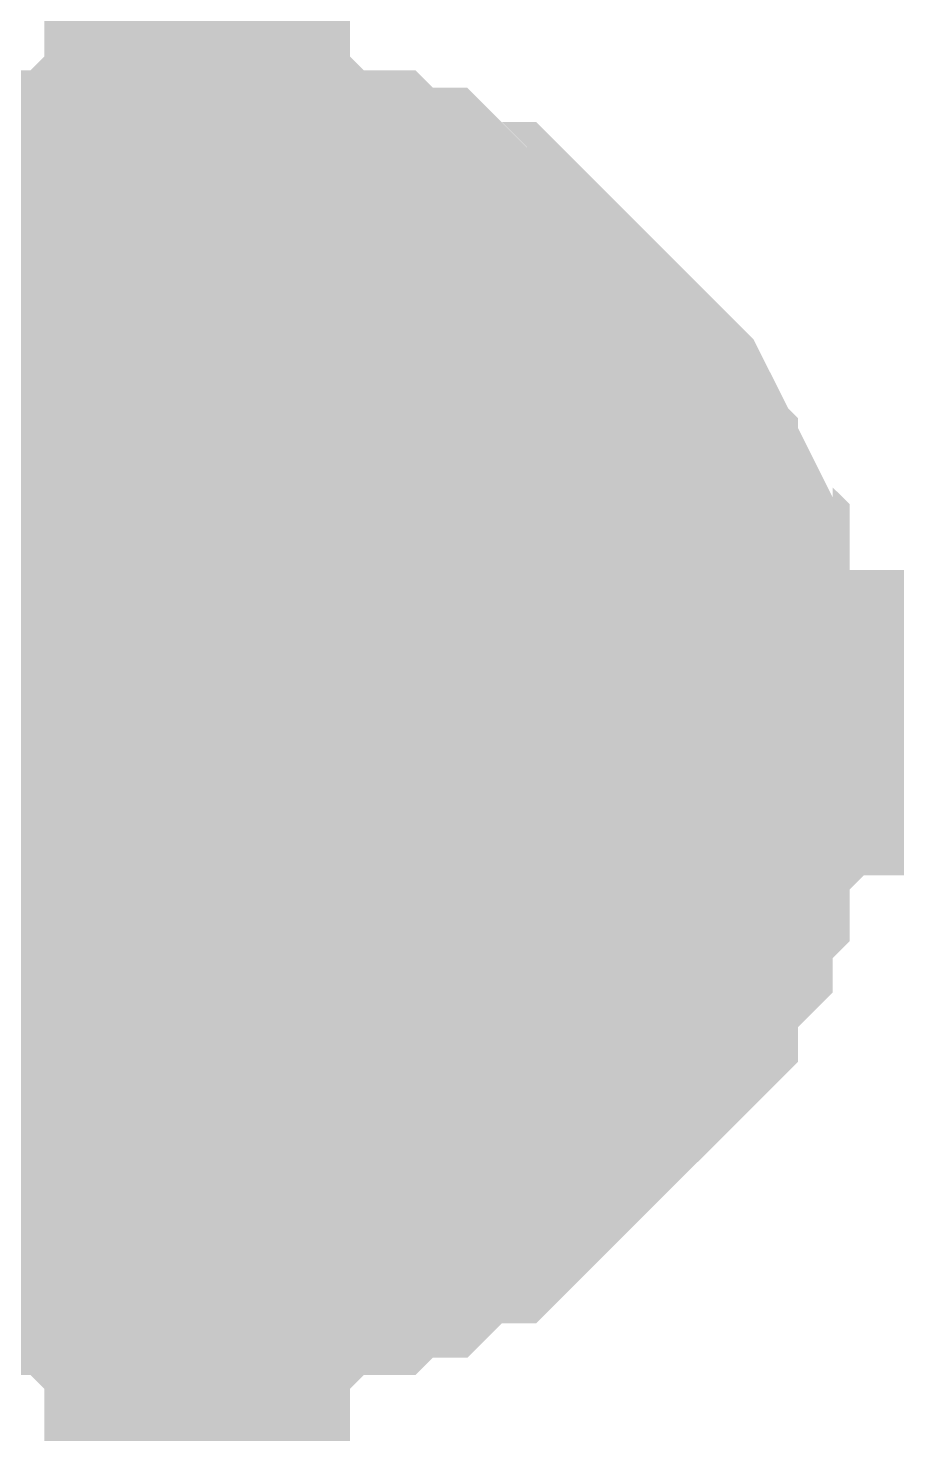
# Model space of a CAD drawing. Header units: inches. Extents: x 0 to 9.5, y -0.01 to 7.51.
# Drawn here: x 1.2948 to 1.3283, y 5.8725 to 5.9268 of the extents above; entities that cross this region are included whole.
import ezdxf

# ---------------------------------------------------------------- set-up
doc = ezdxf.new("R2010")
doc.units = ezdxf.units.IN
doc.header["$MEASUREMENT"] = 0
doc.layers.add('Sheet', color=255, linetype='Continuous')

msp = doc.modelspace()

# ---------------------------------------------------------------- linework, layer by layer
at = {"layer": 'Sheet'}
for points in [[(1.001121, 6.299494, 0.0118, 0.0118, 0), (1.301324, 6.299494, 0.0118, 0.0118, 0), (1.301324, 5.899991, 0.0118, 0.0118, 0), (1.301324, 5.79945, 0.0118, 0.0118, 0)], [(1.288677, 5.915305, 0.0118, 0.0118, 0), (1.289343, 5.915971, 0.0118, 0.0118, 0), (1.290008, 5.916637, 0.0118, 0.0118, 0), (1.290674, 5.917303, 0.0118, 0.0118, 0), (1.292005, 5.917303, 0.0118, 0.0118, 0), (1.292671, 5.917969, 0.0118, 0.0118, 0), (1.293337, 5.918635, 0.0118, 0.0118, 0), (1.294668, 5.918635, 0.0118, 0.0118, 0), (1.295334, 5.9193, 0.0118, 0.0118, 0), (1.295999, 5.9193, 0.0118, 0.0118, 0), (1.29733, 5.9193, 0.0118, 0.0118, 0), (1.297996, 5.919966, 0.0118, 0.0118, 0), (1.299327, 5.919966, 0.0118, 0.0118, 0), (1.299993, 5.919966, 0.0118, 0.0118, 0), (1.301324, 5.919966, 0.0118, 0.0118, 0)], [(1.288677, 5.915305, 0.0118, 0.0118, 0), (1.289343, 5.915971, 0.0118, 0.0118, 0), (1.290008, 5.916637, 0.0118, 0.0118, 0), (1.290674, 5.917303, 0.0118, 0.0118, 0), (1.292005, 5.917303, 0.0118, 0.0118, 0), (1.292671, 5.917969, 0.0118, 0.0118, 0), (1.293337, 5.918635, 0.0118, 0.0118, 0), (1.294668, 5.918635, 0.0118, 0.0118, 0), (1.295334, 5.9193, 0.0118, 0.0118, 0), (1.295999, 5.9193, 0.0118, 0.0118, 0), (1.29733, 5.9193, 0.0118, 0.0118, 0), (1.297996, 5.919966, 0.0118, 0.0118, 0), (1.299327, 5.919966, 0.0118, 0.0118, 0), (1.299993, 5.919966, 0.0118, 0.0118, 0), (1.301324, 5.919966, 0.0118, 0.0118, 0)], [(1.288677, 5.915305, 0.0118, 0.0118, 0), (1.289343, 5.915971, 0.0118, 0.0118, 0), (1.290008, 5.916637, 0.0118, 0.0118, 0), (1.290674, 5.917303, 0.0118, 0.0118, 0), (1.292005, 5.917303, 0.0118, 0.0118, 0), (1.292671, 5.917969, 0.0118, 0.0118, 0), (1.293337, 5.918635, 0.0118, 0.0118, 0), (1.294668, 5.918635, 0.0118, 0.0118, 0), (1.295334, 5.9193, 0.0118, 0.0118, 0), (1.295999, 5.9193, 0.0118, 0.0118, 0), (1.29733, 5.9193, 0.0118, 0.0118, 0), (1.297996, 5.919966, 0.0118, 0.0118, 0), (1.299327, 5.919966, 0.0118, 0.0118, 0), (1.299993, 5.919966, 0.0118, 0.0118, 0), (1.301324, 5.919966, 0.0118, 0.0118, 0)], [(1.288677, 5.915305, 0.0118, 0.0118, 0), (1.289343, 5.915971, 0.0118, 0.0118, 0), (1.290008, 5.916637, 0.0118, 0.0118, 0), (1.290674, 5.917303, 0.0118, 0.0118, 0), (1.292005, 5.917303, 0.0118, 0.0118, 0), (1.292671, 5.917969, 0.0118, 0.0118, 0), (1.293337, 5.918635, 0.0118, 0.0118, 0), (1.294668, 5.918635, 0.0118, 0.0118, 0), (1.295334, 5.9193, 0.0118, 0.0118, 0), (1.295999, 5.9193, 0.0118, 0.0118, 0), (1.29733, 5.9193, 0.0118, 0.0118, 0), (1.297996, 5.919966, 0.0118, 0.0118, 0), (1.299327, 5.919966, 0.0118, 0.0118, 0), (1.299993, 5.919966, 0.0118, 0.0118, 0), (1.301324, 5.919966, 0.0118, 0.0118, 0)], [(1.301324, 5.919966, 0.0118, 0.0118, 0), (1.301324, 5.919966, 0.0118, 0.0118, 0)], [(1.301324, 5.919966, 0.0118, 0.0118, 0), (1.302656, 5.919966, 0.0118, 0.0118, 0), (1.303321, 5.919966, 0.0118, 0.0118, 0), (1.304652, 5.919966, 0.0118, 0.0118, 0), (1.305318, 5.9193, 0.0118, 0.0118, 0), (1.306649, 5.9193, 0.0118, 0.0118, 0), (1.307315, 5.9193, 0.0118, 0.0118, 0), (1.307981, 5.918635, 0.0118, 0.0118, 0), (1.309312, 5.918635, 0.0118, 0.0118, 0), (1.309978, 5.917969, 0.0118, 0.0118, 0), (1.310643, 5.917303, 0.0118, 0.0118, 0), (1.311974, 5.917303, 0.0118, 0.0118, 0), (1.31264, 5.916637, 0.0118, 0.0118, 0), (1.313306, 5.915971, 0.0118, 0.0118, 0), (1.313971, 5.915305, 0.0118, 0.0118, 0), (1.314637, 5.91464, 0.0118, 0.0118, 0), (1.315303, 5.913974, 0.0118, 0.0118, 0), (1.315968, 5.913308, 0.0118, 0.0118, 0), (1.316634, 5.912642, 0.0118, 0.0118, 0), (1.3173, 5.911976, 0.0118, 0.0118, 0), (1.317965, 5.91131, 0.0118, 0.0118, 0), (1.318631, 5.909979, 0.0118, 0.0118, 0), (1.318631, 5.909313, 0.0118, 0.0118, 0), (1.319297, 5.908647, 0.0118, 0.0118, 0), (1.319962, 5.907315, 0.0118, 0.0118, 0), (1.319962, 5.90665, 0.0118, 0.0118, 0), (1.320628, 5.905984, 0.0118, 0.0118, 0), (1.320628, 5.904652, 0.0118, 0.0118, 0), (1.320628, 5.903986, 0.0118, 0.0118, 0), (1.321293, 5.902654, 0.0118, 0.0118, 0), (1.321293, 5.901989, 0.0118, 0.0118, 0), (1.321293, 5.900657, 0.0118, 0.0118, 0), (1.321293, 5.899991, 0.0118, 0.0118, 0)], [(1.301324, 5.919966, 0.0118, 0.0118, 0), (1.301324, 5.919966, 0.0118, 0.0118, 0)], [(1.301324, 5.919966, 0.0118, 0.0118, 0), (1.302656, 5.919966, 0.0118, 0.0118, 0), (1.303321, 5.919966, 0.0118, 0.0118, 0), (1.304652, 5.919966, 0.0118, 0.0118, 0), (1.305318, 5.9193, 0.0118, 0.0118, 0), (1.306649, 5.9193, 0.0118, 0.0118, 0), (1.307315, 5.9193, 0.0118, 0.0118, 0), (1.307981, 5.918635, 0.0118, 0.0118, 0), (1.309312, 5.918635, 0.0118, 0.0118, 0), (1.309978, 5.917969, 0.0118, 0.0118, 0), (1.310643, 5.917303, 0.0118, 0.0118, 0), (1.311974, 5.917303, 0.0118, 0.0118, 0), (1.31264, 5.916637, 0.0118, 0.0118, 0), (1.313306, 5.915971, 0.0118, 0.0118, 0), (1.313971, 5.915305, 0.0118, 0.0118, 0), (1.314637, 5.91464, 0.0118, 0.0118, 0), (1.315303, 5.913974, 0.0118, 0.0118, 0), (1.315968, 5.913308, 0.0118, 0.0118, 0), (1.316634, 5.912642, 0.0118, 0.0118, 0), (1.3173, 5.911976, 0.0118, 0.0118, 0), (1.317965, 5.91131, 0.0118, 0.0118, 0), (1.318631, 5.909979, 0.0118, 0.0118, 0), (1.318631, 5.909313, 0.0118, 0.0118, 0), (1.319297, 5.908647, 0.0118, 0.0118, 0), (1.319962, 5.907315, 0.0118, 0.0118, 0), (1.319962, 5.90665, 0.0118, 0.0118, 0), (1.320628, 5.905984, 0.0118, 0.0118, 0), (1.320628, 5.904652, 0.0118, 0.0118, 0), (1.320628, 5.903986, 0.0118, 0.0118, 0), (1.321293, 5.902654, 0.0118, 0.0118, 0), (1.321293, 5.901989, 0.0118, 0.0118, 0), (1.321293, 5.900657, 0.0118, 0.0118, 0), (1.321293, 5.899991, 0.0118, 0.0118, 0)], [(1.301324, 5.919966, 0.0118, 0.0118, 0), (1.301324, 5.919966, 0.0118, 0.0118, 0)], [(1.301324, 5.919966, 0.0118, 0.0118, 0), (1.302656, 5.919966, 0.0118, 0.0118, 0), (1.303321, 5.919966, 0.0118, 0.0118, 0), (1.304652, 5.919966, 0.0118, 0.0118, 0), (1.305318, 5.9193, 0.0118, 0.0118, 0), (1.306649, 5.9193, 0.0118, 0.0118, 0), (1.307315, 5.9193, 0.0118, 0.0118, 0), (1.307981, 5.918635, 0.0118, 0.0118, 0), (1.309312, 5.918635, 0.0118, 0.0118, 0), (1.309978, 5.917969, 0.0118, 0.0118, 0), (1.310643, 5.917303, 0.0118, 0.0118, 0), (1.311974, 5.917303, 0.0118, 0.0118, 0), (1.31264, 5.916637, 0.0118, 0.0118, 0), (1.313306, 5.915971, 0.0118, 0.0118, 0), (1.313971, 5.915305, 0.0118, 0.0118, 0), (1.314637, 5.91464, 0.0118, 0.0118, 0), (1.315303, 5.913974, 0.0118, 0.0118, 0), (1.315968, 5.913308, 0.0118, 0.0118, 0), (1.316634, 5.912642, 0.0118, 0.0118, 0), (1.3173, 5.911976, 0.0118, 0.0118, 0), (1.317965, 5.91131, 0.0118, 0.0118, 0), (1.318631, 5.909979, 0.0118, 0.0118, 0), (1.318631, 5.909313, 0.0118, 0.0118, 0), (1.319297, 5.908647, 0.0118, 0.0118, 0), (1.319962, 5.907315, 0.0118, 0.0118, 0), (1.319962, 5.90665, 0.0118, 0.0118, 0), (1.320628, 5.905984, 0.0118, 0.0118, 0), (1.320628, 5.904652, 0.0118, 0.0118, 0), (1.320628, 5.903986, 0.0118, 0.0118, 0), (1.321293, 5.902654, 0.0118, 0.0118, 0), (1.321293, 5.901989, 0.0118, 0.0118, 0), (1.321293, 5.900657, 0.0118, 0.0118, 0), (1.321293, 5.899991, 0.0118, 0.0118, 0)], [(1.301324, 5.919966, 0.0118, 0.0118, 0), (1.301324, 5.919966, 0.0118, 0.0118, 0)], [(1.301324, 5.919966, 0.0118, 0.0118, 0), (1.302656, 5.919966, 0.0118, 0.0118, 0), (1.303321, 5.919966, 0.0118, 0.0118, 0), (1.304652, 5.919966, 0.0118, 0.0118, 0), (1.305318, 5.9193, 0.0118, 0.0118, 0), (1.306649, 5.9193, 0.0118, 0.0118, 0), (1.307315, 5.9193, 0.0118, 0.0118, 0), (1.307981, 5.918635, 0.0118, 0.0118, 0), (1.309312, 5.918635, 0.0118, 0.0118, 0), (1.309978, 5.917969, 0.0118, 0.0118, 0), (1.310643, 5.917303, 0.0118, 0.0118, 0), (1.311974, 5.917303, 0.0118, 0.0118, 0), (1.31264, 5.916637, 0.0118, 0.0118, 0), (1.313306, 5.915971, 0.0118, 0.0118, 0), (1.313971, 5.915305, 0.0118, 0.0118, 0), (1.314637, 5.91464, 0.0118, 0.0118, 0), (1.315303, 5.913974, 0.0118, 0.0118, 0), (1.315968, 5.913308, 0.0118, 0.0118, 0), (1.316634, 5.912642, 0.0118, 0.0118, 0), (1.3173, 5.911976, 0.0118, 0.0118, 0), (1.317965, 5.91131, 0.0118, 0.0118, 0), (1.318631, 5.909979, 0.0118, 0.0118, 0), (1.318631, 5.909313, 0.0118, 0.0118, 0), (1.319297, 5.908647, 0.0118, 0.0118, 0), (1.319962, 5.907315, 0.0118, 0.0118, 0), (1.319962, 5.90665, 0.0118, 0.0118, 0), (1.320628, 5.905984, 0.0118, 0.0118, 0), (1.320628, 5.904652, 0.0118, 0.0118, 0), (1.320628, 5.903986, 0.0118, 0.0118, 0), (1.321293, 5.902654, 0.0118, 0.0118, 0), (1.321293, 5.901989, 0.0118, 0.0118, 0), (1.321293, 5.900657, 0.0118, 0.0118, 0), (1.321293, 5.899991, 0.0118, 0.0118, 0)], [(1.292671, 5.917969, 0.0039, 0.0039, 0), (1.293337, 5.918635, 0.0039, 0.0039, 0), (1.294668, 5.918635, 0.0039, 0.0039, 0), (1.295334, 5.9193, 0.0039, 0.0039, 0), (1.295999, 5.9193, 0.0039, 0.0039, 0), (1.29733, 5.9193, 0.0039, 0.0039, 0), (1.297996, 5.919966, 0.0039, 0.0039, 0), (1.299327, 5.919966, 0.0039, 0.0039, 0), (1.299993, 5.919966, 0.0039, 0.0039, 0), (1.301324, 5.919966, 0.0039, 0.0039, 0)], [(1.292671, 5.917969, 0.0039, 0.0039, 0), (1.293337, 5.918635, 0.0039, 0.0039, 0), (1.294668, 5.918635, 0.0039, 0.0039, 0), (1.295334, 5.9193, 0.0039, 0.0039, 0), (1.295999, 5.9193, 0.0039, 0.0039, 0), (1.29733, 5.9193, 0.0039, 0.0039, 0), (1.297996, 5.919966, 0.0039, 0.0039, 0), (1.299327, 5.919966, 0.0039, 0.0039, 0), (1.299993, 5.919966, 0.0039, 0.0039, 0), (1.301324, 5.919966, 0.0039, 0.0039, 0)], [(1.292671, 5.917969, 0.0039, 0.0039, 0), (1.293337, 5.918635, 0.0039, 0.0039, 0), (1.294668, 5.918635, 0.0039, 0.0039, 0), (1.295334, 5.9193, 0.0039, 0.0039, 0), (1.295999, 5.9193, 0.0039, 0.0039, 0), (1.29733, 5.9193, 0.0039, 0.0039, 0), (1.297996, 5.919966, 0.0039, 0.0039, 0), (1.299327, 5.919966, 0.0039, 0.0039, 0), (1.299993, 5.919966, 0.0039, 0.0039, 0), (1.301324, 5.919966, 0.0039, 0.0039, 0)], [(1.292671, 5.917969, 0.0039, 0.0039, 0), (1.293337, 5.918635, 0.0039, 0.0039, 0), (1.294668, 5.918635, 0.0039, 0.0039, 0), (1.295334, 5.9193, 0.0039, 0.0039, 0), (1.295999, 5.9193, 0.0039, 0.0039, 0), (1.29733, 5.9193, 0.0039, 0.0039, 0), (1.297996, 5.919966, 0.0039, 0.0039, 0), (1.299327, 5.919966, 0.0039, 0.0039, 0), (1.299993, 5.919966, 0.0039, 0.0039, 0), (1.301324, 5.919966, 0.0039, 0.0039, 0)], [(1.301324, 5.919966, 0.0039, 0.0039, 0), (1.301324, 5.919966, 0.0039, 0.0039, 0)], [(1.301324, 5.919966, 0.0039, 0.0039, 0), (1.302656, 5.919966, 0.0039, 0.0039, 0), (1.303321, 5.919966, 0.0039, 0.0039, 0), (1.304652, 5.919966, 0.0039, 0.0039, 0), (1.305318, 5.9193, 0.0039, 0.0039, 0), (1.306649, 5.9193, 0.0039, 0.0039, 0), (1.307315, 5.9193, 0.0039, 0.0039, 0), (1.307981, 5.918635, 0.0039, 0.0039, 0), (1.309312, 5.918635, 0.0039, 0.0039, 0), (1.309978, 5.917969, 0.0039, 0.0039, 0), (1.310643, 5.917303, 0.0039, 0.0039, 0), (1.311974, 5.917303, 0.0039, 0.0039, 0), (1.31264, 5.916637, 0.0039, 0.0039, 0), (1.313306, 5.915971, 0.0039, 0.0039, 0), (1.313971, 5.915305, 0.0039, 0.0039, 0), (1.314637, 5.91464, 0.0039, 0.0039, 0), (1.315303, 5.913974, 0.0039, 0.0039, 0), (1.315968, 5.913308, 0.0039, 0.0039, 0), (1.316634, 5.912642, 0.0039, 0.0039, 0), (1.3173, 5.911976, 0.0039, 0.0039, 0), (1.317965, 5.91131, 0.0039, 0.0039, 0), (1.318631, 5.909979, 0.0039, 0.0039, 0), (1.318631, 5.909313, 0.0039, 0.0039, 0), (1.319297, 5.908647, 0.0039, 0.0039, 0), (1.319962, 5.907315, 0.0039, 0.0039, 0), (1.319962, 5.90665, 0.0039, 0.0039, 0), (1.320628, 5.905984, 0.0039, 0.0039, 0), (1.320628, 5.904652, 0.0039, 0.0039, 0), (1.320628, 5.903986, 0.0039, 0.0039, 0), (1.321293, 5.902654, 0.0039, 0.0039, 0), (1.321293, 5.901989, 0.0039, 0.0039, 0), (1.321293, 5.900657, 0.0039, 0.0039, 0), (1.321293, 5.899991, 0.0039, 0.0039, 0)], [(1.301324, 5.919966, 0.0039, 0.0039, 0), (1.301324, 5.919966, 0.0039, 0.0039, 0)], [(1.301324, 5.919966, 0.0039, 0.0039, 0), (1.302656, 5.919966, 0.0039, 0.0039, 0), (1.303321, 5.919966, 0.0039, 0.0039, 0), (1.304652, 5.919966, 0.0039, 0.0039, 0), (1.305318, 5.9193, 0.0039, 0.0039, 0), (1.306649, 5.9193, 0.0039, 0.0039, 0), (1.307315, 5.9193, 0.0039, 0.0039, 0), (1.307981, 5.918635, 0.0039, 0.0039, 0), (1.309312, 5.918635, 0.0039, 0.0039, 0), (1.309978, 5.917969, 0.0039, 0.0039, 0), (1.310643, 5.917303, 0.0039, 0.0039, 0), (1.311974, 5.917303, 0.0039, 0.0039, 0), (1.31264, 5.916637, 0.0039, 0.0039, 0), (1.313306, 5.915971, 0.0039, 0.0039, 0), (1.313971, 5.915305, 0.0039, 0.0039, 0), (1.314637, 5.91464, 0.0039, 0.0039, 0), (1.315303, 5.913974, 0.0039, 0.0039, 0), (1.315968, 5.913308, 0.0039, 0.0039, 0), (1.316634, 5.912642, 0.0039, 0.0039, 0), (1.3173, 5.911976, 0.0039, 0.0039, 0), (1.317965, 5.91131, 0.0039, 0.0039, 0), (1.318631, 5.909979, 0.0039, 0.0039, 0), (1.318631, 5.909313, 0.0039, 0.0039, 0), (1.319297, 5.908647, 0.0039, 0.0039, 0), (1.319962, 5.907315, 0.0039, 0.0039, 0), (1.319962, 5.90665, 0.0039, 0.0039, 0), (1.320628, 5.905984, 0.0039, 0.0039, 0), (1.320628, 5.904652, 0.0039, 0.0039, 0), (1.320628, 5.903986, 0.0039, 0.0039, 0), (1.321293, 5.902654, 0.0039, 0.0039, 0), (1.321293, 5.901989, 0.0039, 0.0039, 0), (1.321293, 5.900657, 0.0039, 0.0039, 0), (1.321293, 5.899991, 0.0039, 0.0039, 0)], [(1.301324, 5.919966, 0.0039, 0.0039, 0), (1.301324, 5.919966, 0.0039, 0.0039, 0)], [(1.301324, 5.919966, 0.0039, 0.0039, 0), (1.302656, 5.919966, 0.0039, 0.0039, 0), (1.303321, 5.919966, 0.0039, 0.0039, 0), (1.304652, 5.919966, 0.0039, 0.0039, 0), (1.305318, 5.9193, 0.0039, 0.0039, 0), (1.306649, 5.9193, 0.0039, 0.0039, 0), (1.307315, 5.9193, 0.0039, 0.0039, 0), (1.307981, 5.918635, 0.0039, 0.0039, 0), (1.309312, 5.918635, 0.0039, 0.0039, 0), (1.309978, 5.917969, 0.0039, 0.0039, 0), (1.310643, 5.917303, 0.0039, 0.0039, 0), (1.311974, 5.917303, 0.0039, 0.0039, 0), (1.31264, 5.916637, 0.0039, 0.0039, 0), (1.313306, 5.915971, 0.0039, 0.0039, 0), (1.313971, 5.915305, 0.0039, 0.0039, 0), (1.314637, 5.91464, 0.0039, 0.0039, 0), (1.315303, 5.913974, 0.0039, 0.0039, 0), (1.315968, 5.913308, 0.0039, 0.0039, 0), (1.316634, 5.912642, 0.0039, 0.0039, 0), (1.3173, 5.911976, 0.0039, 0.0039, 0), (1.317965, 5.91131, 0.0039, 0.0039, 0), (1.318631, 5.909979, 0.0039, 0.0039, 0), (1.318631, 5.909313, 0.0039, 0.0039, 0), (1.319297, 5.908647, 0.0039, 0.0039, 0), (1.319962, 5.907315, 0.0039, 0.0039, 0), (1.319962, 5.90665, 0.0039, 0.0039, 0), (1.320628, 5.905984, 0.0039, 0.0039, 0), (1.320628, 5.904652, 0.0039, 0.0039, 0), (1.320628, 5.903986, 0.0039, 0.0039, 0), (1.321293, 5.902654, 0.0039, 0.0039, 0), (1.321293, 5.901989, 0.0039, 0.0039, 0), (1.321293, 5.900657, 0.0039, 0.0039, 0), (1.321293, 5.899991, 0.0039, 0.0039, 0)], [(1.301324, 5.919966, 0.0039, 0.0039, 0), (1.301324, 5.919966, 0.0039, 0.0039, 0)], [(1.301324, 5.919966, 0.0039, 0.0039, 0), (1.302656, 5.919966, 0.0039, 0.0039, 0), (1.303321, 5.919966, 0.0039, 0.0039, 0), (1.304652, 5.919966, 0.0039, 0.0039, 0), (1.305318, 5.9193, 0.0039, 0.0039, 0), (1.306649, 5.9193, 0.0039, 0.0039, 0), (1.307315, 5.9193, 0.0039, 0.0039, 0), (1.307981, 5.918635, 0.0039, 0.0039, 0), (1.309312, 5.918635, 0.0039, 0.0039, 0), (1.309978, 5.917969, 0.0039, 0.0039, 0), (1.310643, 5.917303, 0.0039, 0.0039, 0), (1.311974, 5.917303, 0.0039, 0.0039, 0), (1.31264, 5.916637, 0.0039, 0.0039, 0), (1.313306, 5.915971, 0.0039, 0.0039, 0), (1.313971, 5.915305, 0.0039, 0.0039, 0), (1.314637, 5.91464, 0.0039, 0.0039, 0), (1.315303, 5.913974, 0.0039, 0.0039, 0), (1.315968, 5.913308, 0.0039, 0.0039, 0), (1.316634, 5.912642, 0.0039, 0.0039, 0), (1.3173, 5.911976, 0.0039, 0.0039, 0), (1.317965, 5.91131, 0.0039, 0.0039, 0), (1.318631, 5.909979, 0.0039, 0.0039, 0), (1.318631, 5.909313, 0.0039, 0.0039, 0), (1.319297, 5.908647, 0.0039, 0.0039, 0), (1.319962, 5.907315, 0.0039, 0.0039, 0), (1.319962, 5.90665, 0.0039, 0.0039, 0), (1.320628, 5.905984, 0.0039, 0.0039, 0), (1.320628, 5.904652, 0.0039, 0.0039, 0), (1.320628, 5.903986, 0.0039, 0.0039, 0), (1.321293, 5.902654, 0.0039, 0.0039, 0), (1.321293, 5.901989, 0.0039, 0.0039, 0), (1.321293, 5.900657, 0.0039, 0.0039, 0), (1.321293, 5.899991, 0.0039, 0.0039, 0)], [(1.321293, 5.899991, 0.0118, 0.0118, 0), (1.321293, 5.898659, 0.0118, 0.0118, 0), (1.321293, 5.897994, 0.0118, 0.0118, 0), (1.321293, 5.896662, 0.0118, 0.0118, 0), (1.320628, 5.895996, 0.0118, 0.0118, 0), (1.320628, 5.894664, 0.0118, 0.0118, 0), (1.320628, 5.893999, 0.0118, 0.0118, 0), (1.319962, 5.893333, 0.0118, 0.0118, 0), (1.319962, 5.892001, 0.0118, 0.0118, 0), (1.319297, 5.891335, 0.0118, 0.0118, 0), (1.318631, 5.890669, 0.0118, 0.0118, 0), (1.318631, 5.889338, 0.0118, 0.0118, 0), (1.317965, 5.888672, 0.0118, 0.0118, 0), (1.3173, 5.888006, 0.0118, 0.0118, 0), (1.316634, 5.88734, 0.0118, 0.0118, 0), (1.315968, 5.886674, 0.0118, 0.0118, 0), (1.315303, 5.886009, 0.0118, 0.0118, 0), (1.314637, 5.885343, 0.0118, 0.0118, 0), (1.313971, 5.884677, 0.0118, 0.0118, 0), (1.313306, 5.884011, 0.0118, 0.0118, 0), (1.31264, 5.883345, 0.0118, 0.0118, 0), (1.311974, 5.882679, 0.0118, 0.0118, 0), (1.310643, 5.882679, 0.0118, 0.0118, 0), (1.309978, 5.882013, 0.0118, 0.0118, 0), (1.309312, 5.881348, 0.0118, 0.0118, 0), (1.307981, 5.881348, 0.0118, 0.0118, 0), (1.307315, 5.880682, 0.0118, 0.0118, 0), (1.306649, 5.880682, 0.0118, 0.0118, 0), (1.305318, 5.880682, 0.0118, 0.0118, 0), (1.304652, 5.880016, 0.0118, 0.0118, 0), (1.303321, 5.880016, 0.0118, 0.0118, 0), (1.302656, 5.880016, 0.0118, 0.0118, 0), (1.301324, 5.880016, 0.0118, 0.0118, 0)], [(1.301324, 5.899991, 0.0118, 0.0118, 0), (2.301114, 5.899991, 0.0118, 0.0118, 0)], [(1.321293, 5.899991, 0.0118, 0.0118, 0), (1.321293, 5.898659, 0.0118, 0.0118, 0), (1.321293, 5.897994, 0.0118, 0.0118, 0), (1.321293, 5.896662, 0.0118, 0.0118, 0), (1.320628, 5.895996, 0.0118, 0.0118, 0), (1.320628, 5.894664, 0.0118, 0.0118, 0), (1.320628, 5.893999, 0.0118, 0.0118, 0), (1.319962, 5.893333, 0.0118, 0.0118, 0), (1.319962, 5.892001, 0.0118, 0.0118, 0), (1.319297, 5.891335, 0.0118, 0.0118, 0), (1.318631, 5.890669, 0.0118, 0.0118, 0), (1.318631, 5.889338, 0.0118, 0.0118, 0), (1.317965, 5.888672, 0.0118, 0.0118, 0), (1.3173, 5.888006, 0.0118, 0.0118, 0), (1.316634, 5.88734, 0.0118, 0.0118, 0), (1.315968, 5.886674, 0.0118, 0.0118, 0), (1.315303, 5.886009, 0.0118, 0.0118, 0), (1.314637, 5.885343, 0.0118, 0.0118, 0), (1.313971, 5.884677, 0.0118, 0.0118, 0), (1.313306, 5.884011, 0.0118, 0.0118, 0), (1.31264, 5.883345, 0.0118, 0.0118, 0), (1.311974, 5.882679, 0.0118, 0.0118, 0), (1.310643, 5.882679, 0.0118, 0.0118, 0), (1.309978, 5.882013, 0.0118, 0.0118, 0), (1.309312, 5.881348, 0.0118, 0.0118, 0), (1.307981, 5.881348, 0.0118, 0.0118, 0), (1.307315, 5.880682, 0.0118, 0.0118, 0), (1.306649, 5.880682, 0.0118, 0.0118, 0), (1.305318, 5.880682, 0.0118, 0.0118, 0), (1.304652, 5.880016, 0.0118, 0.0118, 0), (1.303321, 5.880016, 0.0118, 0.0118, 0), (1.302656, 5.880016, 0.0118, 0.0118, 0), (1.301324, 5.880016, 0.0118, 0.0118, 0)], [(1.321293, 5.899991, 0.0118, 0.0118, 0), (1.321293, 5.898659, 0.0118, 0.0118, 0), (1.321293, 5.897994, 0.0118, 0.0118, 0), (1.321293, 5.896662, 0.0118, 0.0118, 0), (1.320628, 5.895996, 0.0118, 0.0118, 0), (1.320628, 5.894664, 0.0118, 0.0118, 0), (1.320628, 5.893999, 0.0118, 0.0118, 0), (1.319962, 5.893333, 0.0118, 0.0118, 0), (1.319962, 5.892001, 0.0118, 0.0118, 0), (1.319297, 5.891335, 0.0118, 0.0118, 0), (1.318631, 5.890669, 0.0118, 0.0118, 0), (1.318631, 5.889338, 0.0118, 0.0118, 0), (1.317965, 5.888672, 0.0118, 0.0118, 0), (1.3173, 5.888006, 0.0118, 0.0118, 0), (1.316634, 5.88734, 0.0118, 0.0118, 0), (1.315968, 5.886674, 0.0118, 0.0118, 0), (1.315303, 5.886009, 0.0118, 0.0118, 0), (1.314637, 5.885343, 0.0118, 0.0118, 0), (1.313971, 5.884677, 0.0118, 0.0118, 0), (1.313306, 5.884011, 0.0118, 0.0118, 0), (1.31264, 5.883345, 0.0118, 0.0118, 0), (1.311974, 5.882679, 0.0118, 0.0118, 0), (1.310643, 5.882679, 0.0118, 0.0118, 0), (1.309978, 5.882013, 0.0118, 0.0118, 0), (1.309312, 5.881348, 0.0118, 0.0118, 0), (1.307981, 5.881348, 0.0118, 0.0118, 0), (1.307315, 5.880682, 0.0118, 0.0118, 0), (1.306649, 5.880682, 0.0118, 0.0118, 0), (1.305318, 5.880682, 0.0118, 0.0118, 0), (1.304652, 5.880016, 0.0118, 0.0118, 0), (1.303321, 5.880016, 0.0118, 0.0118, 0), (1.302656, 5.880016, 0.0118, 0.0118, 0), (1.301324, 5.880016, 0.0118, 0.0118, 0)], [(1.321293, 5.899991, 0.0118, 0.0118, 0), (1.321293, 5.898659, 0.0118, 0.0118, 0), (1.321293, 5.897994, 0.0118, 0.0118, 0), (1.321293, 5.896662, 0.0118, 0.0118, 0), (1.320628, 5.895996, 0.0118, 0.0118, 0), (1.320628, 5.894664, 0.0118, 0.0118, 0), (1.320628, 5.893999, 0.0118, 0.0118, 0), (1.319962, 5.893333, 0.0118, 0.0118, 0), (1.319962, 5.892001, 0.0118, 0.0118, 0), (1.319297, 5.891335, 0.0118, 0.0118, 0), (1.318631, 5.890669, 0.0118, 0.0118, 0), (1.318631, 5.889338, 0.0118, 0.0118, 0), (1.317965, 5.888672, 0.0118, 0.0118, 0), (1.3173, 5.888006, 0.0118, 0.0118, 0), (1.316634, 5.88734, 0.0118, 0.0118, 0), (1.315968, 5.886674, 0.0118, 0.0118, 0), (1.315303, 5.886009, 0.0118, 0.0118, 0), (1.314637, 5.885343, 0.0118, 0.0118, 0), (1.313971, 5.884677, 0.0118, 0.0118, 0), (1.313306, 5.884011, 0.0118, 0.0118, 0), (1.31264, 5.883345, 0.0118, 0.0118, 0), (1.311974, 5.882679, 0.0118, 0.0118, 0), (1.310643, 5.882679, 0.0118, 0.0118, 0), (1.309978, 5.882013, 0.0118, 0.0118, 0), (1.309312, 5.881348, 0.0118, 0.0118, 0), (1.307981, 5.881348, 0.0118, 0.0118, 0), (1.307315, 5.880682, 0.0118, 0.0118, 0), (1.306649, 5.880682, 0.0118, 0.0118, 0), (1.305318, 5.880682, 0.0118, 0.0118, 0), (1.304652, 5.880016, 0.0118, 0.0118, 0), (1.303321, 5.880016, 0.0118, 0.0118, 0), (1.302656, 5.880016, 0.0118, 0.0118, 0), (1.301324, 5.880016, 0.0118, 0.0118, 0)], [(1.321293, 5.899991, 0.0118, 0.0118, 0), (1.321293, 5.899991, 0.0118, 0.0118, 0), (1.321293, 5.899991, 0.0118, 0.0118, 0), (1.321293, 5.899991, 0.0118, 0.0118, 0), (1.321293, 5.899991, 0.0118, 0.0118, 0), (1.321293, 5.899991, 0.0118, 0.0118, 0), (1.321293, 5.899991, 0.0118, 0.0118, 0), (1.321293, 5.899991, 0.0118, 0.0118, 0), (1.321293, 5.899991, 0.0118, 0.0118, 0), (1.321293, 5.899991, 0.0118, 0.0118, 0), (1.321293, 5.899991, 0.0118, 0.0118, 0), (1.321293, 5.899991, 0.0118, 0.0118, 0), (1.321293, 5.899991, 0.0118, 0.0118, 0), (1.321293, 5.899991, 0.0118, 0.0118, 0), (1.321293, 5.899991, 0.0118, 0.0118, 0), (1.321293, 5.899991, 0.0118, 0.0118, 0), (1.321293, 5.899991, 0.0118, 0.0118, 0), (1.321293, 5.899991, 0.0118, 0.0118, 0), (1.321293, 5.899991, 0.0118, 0.0118, 0), (1.321293, 5.899991, 0.0118, 0.0118, 0), (1.321293, 5.899991, 0.0118, 0.0118, 0), (1.321293, 5.899991, 0.0118, 0.0118, 0), (1.321293, 5.899991, 0.0118, 0.0118, 0), (1.321293, 5.899991, 0.0118, 0.0118, 0), (1.321293, 5.899991, 0.0118, 0.0118, 0), (1.321293, 5.899991, 0.0118, 0.0118, 0), (1.321293, 5.899991, 0.0118, 0.0118, 0), (1.321293, 5.899991, 0.0118, 0.0118, 0), (1.321293, 5.899991, 0.0118, 0.0118, 0), (1.321293, 5.899991, 0.0118, 0.0118, 0), (1.321293, 5.899991, 0.0118, 0.0118, 0), (1.321293, 5.899991, 0.0118, 0.0118, 0), (1.321293, 5.899991, 0.0118, 0.0118, 0)], [(1.321293, 5.899991, 0.0118, 0.0118, 0), (1.321293, 5.899991, 0.0118, 0.0118, 0)], [(1.321293, 5.899991, 0.0118, 0.0118, 0), (1.321293, 5.899991, 0.0118, 0.0118, 0), (1.321293, 5.899991, 0.0118, 0.0118, 0), (1.321293, 5.899991, 0.0118, 0.0118, 0), (1.321293, 5.899991, 0.0118, 0.0118, 0), (1.321293, 5.899991, 0.0118, 0.0118, 0), (1.321293, 5.899991, 0.0118, 0.0118, 0), (1.321293, 5.899991, 0.0118, 0.0118, 0), (1.321293, 5.899991, 0.0118, 0.0118, 0), (1.321293, 5.899991, 0.0118, 0.0118, 0), (1.321293, 5.899991, 0.0118, 0.0118, 0), (1.321293, 5.899991, 0.0118, 0.0118, 0), (1.321293, 5.899991, 0.0118, 0.0118, 0), (1.321293, 5.899991, 0.0118, 0.0118, 0), (1.321293, 5.899991, 0.0118, 0.0118, 0), (1.321293, 5.899991, 0.0118, 0.0118, 0), (1.321293, 5.899991, 0.0118, 0.0118, 0), (1.321293, 5.899991, 0.0118, 0.0118, 0), (1.321293, 5.899991, 0.0118, 0.0118, 0), (1.321293, 5.899991, 0.0118, 0.0118, 0), (1.321293, 5.899991, 0.0118, 0.0118, 0), (1.321293, 5.899991, 0.0118, 0.0118, 0), (1.321293, 5.899991, 0.0118, 0.0118, 0), (1.321293, 5.899991, 0.0118, 0.0118, 0), (1.321293, 5.899991, 0.0118, 0.0118, 0), (1.321293, 5.899991, 0.0118, 0.0118, 0), (1.321293, 5.899991, 0.0118, 0.0118, 0), (1.321293, 5.899991, 0.0118, 0.0118, 0), (1.321293, 5.899991, 0.0118, 0.0118, 0), (1.321293, 5.899991, 0.0118, 0.0118, 0), (1.321293, 5.899991, 0.0118, 0.0118, 0), (1.321293, 5.899991, 0.0118, 0.0118, 0), (1.321293, 5.899991, 0.0118, 0.0118, 0)], [(1.321293, 5.899991, 0.0118, 0.0118, 0), (1.321293, 5.899991, 0.0118, 0.0118, 0)], [(1.321293, 5.899991, 0.0118, 0.0118, 0), (1.321293, 5.899991, 0.0118, 0.0118, 0), (1.321293, 5.899991, 0.0118, 0.0118, 0), (1.321293, 5.899991, 0.0118, 0.0118, 0), (1.321293, 5.899991, 0.0118, 0.0118, 0), (1.321293, 5.899991, 0.0118, 0.0118, 0), (1.321293, 5.899991, 0.0118, 0.0118, 0), (1.321293, 5.899991, 0.0118, 0.0118, 0), (1.321293, 5.899991, 0.0118, 0.0118, 0), (1.321293, 5.899991, 0.0118, 0.0118, 0), (1.321293, 5.899991, 0.0118, 0.0118, 0), (1.321293, 5.899991, 0.0118, 0.0118, 0), (1.321293, 5.899991, 0.0118, 0.0118, 0), (1.321293, 5.899991, 0.0118, 0.0118, 0), (1.321293, 5.899991, 0.0118, 0.0118, 0), (1.321293, 5.899991, 0.0118, 0.0118, 0), (1.321293, 5.899991, 0.0118, 0.0118, 0), (1.321293, 5.899991, 0.0118, 0.0118, 0), (1.321293, 5.899991, 0.0118, 0.0118, 0), (1.321293, 5.899991, 0.0118, 0.0118, 0), (1.321293, 5.899991, 0.0118, 0.0118, 0), (1.321293, 5.899991, 0.0118, 0.0118, 0), (1.321293, 5.899991, 0.0118, 0.0118, 0), (1.321293, 5.899991, 0.0118, 0.0118, 0), (1.321293, 5.899991, 0.0118, 0.0118, 0), (1.321293, 5.899991, 0.0118, 0.0118, 0), (1.321293, 5.899991, 0.0118, 0.0118, 0), (1.321293, 5.899991, 0.0118, 0.0118, 0), (1.321293, 5.899991, 0.0118, 0.0118, 0), (1.321293, 5.899991, 0.0118, 0.0118, 0), (1.321293, 5.899991, 0.0118, 0.0118, 0), (1.321293, 5.899991, 0.0118, 0.0118, 0), (1.321293, 5.899991, 0.0118, 0.0118, 0)], [(1.321293, 5.899991, 0.0118, 0.0118, 0), (1.321293, 5.899991, 0.0118, 0.0118, 0)], [(1.321293, 5.899991, 0.0118, 0.0118, 0), (1.321293, 5.899991, 0.0118, 0.0118, 0), (1.321293, 5.899991, 0.0118, 0.0118, 0), (1.321293, 5.899991, 0.0118, 0.0118, 0), (1.321293, 5.899991, 0.0118, 0.0118, 0), (1.321293, 5.899991, 0.0118, 0.0118, 0), (1.321293, 5.899991, 0.0118, 0.0118, 0), (1.321293, 5.899991, 0.0118, 0.0118, 0), (1.321293, 5.899991, 0.0118, 0.0118, 0), (1.321293, 5.899991, 0.0118, 0.0118, 0), (1.321293, 5.899991, 0.0118, 0.0118, 0), (1.321293, 5.899991, 0.0118, 0.0118, 0), (1.321293, 5.899991, 0.0118, 0.0118, 0), (1.321293, 5.899991, 0.0118, 0.0118, 0), (1.321293, 5.899991, 0.0118, 0.0118, 0), (1.321293, 5.899991, 0.0118, 0.0118, 0), (1.321293, 5.899991, 0.0118, 0.0118, 0), (1.321293, 5.899991, 0.0118, 0.0118, 0), (1.321293, 5.899991, 0.0118, 0.0118, 0), (1.321293, 5.899991, 0.0118, 0.0118, 0), (1.321293, 5.899991, 0.0118, 0.0118, 0), (1.321293, 5.899991, 0.0118, 0.0118, 0), (1.321293, 5.899991, 0.0118, 0.0118, 0), (1.321293, 5.899991, 0.0118, 0.0118, 0), (1.321293, 5.899991, 0.0118, 0.0118, 0), (1.321293, 5.899991, 0.0118, 0.0118, 0), (1.321293, 5.899991, 0.0118, 0.0118, 0), (1.321293, 5.899991, 0.0118, 0.0118, 0), (1.321293, 5.899991, 0.0118, 0.0118, 0), (1.321293, 5.899991, 0.0118, 0.0118, 0), (1.321293, 5.899991, 0.0118, 0.0118, 0), (1.321293, 5.899991, 0.0118, 0.0118, 0), (1.321293, 5.899991, 0.0118, 0.0118, 0)], [(1.321293, 5.899991, 0.0118, 0.0118, 0), (1.321293, 5.899991, 0.0118, 0.0118, 0)], [(1.321293, 5.899991, 0.0039, 0.0039, 0), (1.321293, 5.898659, 0.0039, 0.0039, 0), (1.321293, 5.897994, 0.0039, 0.0039, 0), (1.321293, 5.896662, 0.0039, 0.0039, 0), (1.320628, 5.895996, 0.0039, 0.0039, 0), (1.320628, 5.894664, 0.0039, 0.0039, 0), (1.320628, 5.893999, 0.0039, 0.0039, 0), (1.319962, 5.893333, 0.0039, 0.0039, 0), (1.319962, 5.892001, 0.0039, 0.0039, 0), (1.319297, 5.891335, 0.0039, 0.0039, 0), (1.318631, 5.890669, 0.0039, 0.0039, 0), (1.318631, 5.889338, 0.0039, 0.0039, 0), (1.317965, 5.888672, 0.0039, 0.0039, 0), (1.3173, 5.888006, 0.0039, 0.0039, 0), (1.316634, 5.88734, 0.0039, 0.0039, 0), (1.315968, 5.886674, 0.0039, 0.0039, 0), (1.315303, 5.886009, 0.0039, 0.0039, 0), (1.314637, 5.885343, 0.0039, 0.0039, 0), (1.313971, 5.884677, 0.0039, 0.0039, 0), (1.313306, 5.884011, 0.0039, 0.0039, 0), (1.31264, 5.883345, 0.0039, 0.0039, 0), (1.311974, 5.882679, 0.0039, 0.0039, 0), (1.310643, 5.882679, 0.0039, 0.0039, 0), (1.309978, 5.882013, 0.0039, 0.0039, 0), (1.309312, 5.881348, 0.0039, 0.0039, 0), (1.307981, 5.881348, 0.0039, 0.0039, 0), (1.307315, 5.880682, 0.0039, 0.0039, 0), (1.306649, 5.880682, 0.0039, 0.0039, 0), (1.305318, 5.880682, 0.0039, 0.0039, 0), (1.304652, 5.880016, 0.0039, 0.0039, 0), (1.303321, 5.880016, 0.0039, 0.0039, 0), (1.302656, 5.880016, 0.0039, 0.0039, 0), (1.301324, 5.880016, 0.0039, 0.0039, 0)], [(1.321293, 5.899991, 0.0039, 0.0039, 0), (1.321293, 5.898659, 0.0039, 0.0039, 0), (1.321293, 5.897994, 0.0039, 0.0039, 0), (1.321293, 5.896662, 0.0039, 0.0039, 0), (1.320628, 5.895996, 0.0039, 0.0039, 0), (1.320628, 5.894664, 0.0039, 0.0039, 0), (1.320628, 5.893999, 0.0039, 0.0039, 0), (1.319962, 5.893333, 0.0039, 0.0039, 0), (1.319962, 5.892001, 0.0039, 0.0039, 0), (1.319297, 5.891335, 0.0039, 0.0039, 0), (1.318631, 5.890669, 0.0039, 0.0039, 0), (1.318631, 5.889338, 0.0039, 0.0039, 0), (1.317965, 5.888672, 0.0039, 0.0039, 0), (1.3173, 5.888006, 0.0039, 0.0039, 0), (1.316634, 5.88734, 0.0039, 0.0039, 0), (1.315968, 5.886674, 0.0039, 0.0039, 0), (1.315303, 5.886009, 0.0039, 0.0039, 0), (1.314637, 5.885343, 0.0039, 0.0039, 0), (1.313971, 5.884677, 0.0039, 0.0039, 0), (1.313306, 5.884011, 0.0039, 0.0039, 0), (1.31264, 5.883345, 0.0039, 0.0039, 0), (1.311974, 5.882679, 0.0039, 0.0039, 0), (1.310643, 5.882679, 0.0039, 0.0039, 0), (1.309978, 5.882013, 0.0039, 0.0039, 0), (1.309312, 5.881348, 0.0039, 0.0039, 0), (1.307981, 5.881348, 0.0039, 0.0039, 0), (1.307315, 5.880682, 0.0039, 0.0039, 0), (1.306649, 5.880682, 0.0039, 0.0039, 0), (1.305318, 5.880682, 0.0039, 0.0039, 0), (1.304652, 5.880016, 0.0039, 0.0039, 0), (1.303321, 5.880016, 0.0039, 0.0039, 0), (1.302656, 5.880016, 0.0039, 0.0039, 0), (1.301324, 5.880016, 0.0039, 0.0039, 0)], [(1.321293, 5.899991, 0.0039, 0.0039, 0), (1.321293, 5.898659, 0.0039, 0.0039, 0), (1.321293, 5.897994, 0.0039, 0.0039, 0), (1.321293, 5.896662, 0.0039, 0.0039, 0), (1.320628, 5.895996, 0.0039, 0.0039, 0), (1.320628, 5.894664, 0.0039, 0.0039, 0), (1.320628, 5.893999, 0.0039, 0.0039, 0), (1.319962, 5.893333, 0.0039, 0.0039, 0), (1.319962, 5.892001, 0.0039, 0.0039, 0), (1.319297, 5.891335, 0.0039, 0.0039, 0), (1.318631, 5.890669, 0.0039, 0.0039, 0), (1.318631, 5.889338, 0.0039, 0.0039, 0), (1.317965, 5.888672, 0.0039, 0.0039, 0), (1.3173, 5.888006, 0.0039, 0.0039, 0), (1.316634, 5.88734, 0.0039, 0.0039, 0), (1.315968, 5.886674, 0.0039, 0.0039, 0), (1.315303, 5.886009, 0.0039, 0.0039, 0), (1.314637, 5.885343, 0.0039, 0.0039, 0), (1.313971, 5.884677, 0.0039, 0.0039, 0), (1.313306, 5.884011, 0.0039, 0.0039, 0), (1.31264, 5.883345, 0.0039, 0.0039, 0), (1.311974, 5.882679, 0.0039, 0.0039, 0), (1.310643, 5.882679, 0.0039, 0.0039, 0), (1.309978, 5.882013, 0.0039, 0.0039, 0), (1.309312, 5.881348, 0.0039, 0.0039, 0), (1.307981, 5.881348, 0.0039, 0.0039, 0), (1.307315, 5.880682, 0.0039, 0.0039, 0), (1.306649, 5.880682, 0.0039, 0.0039, 0), (1.305318, 5.880682, 0.0039, 0.0039, 0), (1.304652, 5.880016, 0.0039, 0.0039, 0), (1.303321, 5.880016, 0.0039, 0.0039, 0), (1.302656, 5.880016, 0.0039, 0.0039, 0), (1.301324, 5.880016, 0.0039, 0.0039, 0)], [(1.321293, 5.899991, 0.0039, 0.0039, 0), (1.321293, 5.898659, 0.0039, 0.0039, 0), (1.321293, 5.897994, 0.0039, 0.0039, 0), (1.321293, 5.896662, 0.0039, 0.0039, 0), (1.320628, 5.895996, 0.0039, 0.0039, 0), (1.320628, 5.894664, 0.0039, 0.0039, 0), (1.320628, 5.893999, 0.0039, 0.0039, 0), (1.319962, 5.893333, 0.0039, 0.0039, 0), (1.319962, 5.892001, 0.0039, 0.0039, 0), (1.319297, 5.891335, 0.0039, 0.0039, 0), (1.318631, 5.890669, 0.0039, 0.0039, 0), (1.318631, 5.889338, 0.0039, 0.0039, 0), (1.317965, 5.888672, 0.0039, 0.0039, 0), (1.3173, 5.888006, 0.0039, 0.0039, 0), (1.316634, 5.88734, 0.0039, 0.0039, 0), (1.315968, 5.886674, 0.0039, 0.0039, 0), (1.315303, 5.886009, 0.0039, 0.0039, 0), (1.314637, 5.885343, 0.0039, 0.0039, 0), (1.313971, 5.884677, 0.0039, 0.0039, 0), (1.313306, 5.884011, 0.0039, 0.0039, 0), (1.31264, 5.883345, 0.0039, 0.0039, 0), (1.311974, 5.882679, 0.0039, 0.0039, 0), (1.310643, 5.882679, 0.0039, 0.0039, 0), (1.309978, 5.882013, 0.0039, 0.0039, 0), (1.309312, 5.881348, 0.0039, 0.0039, 0), (1.307981, 5.881348, 0.0039, 0.0039, 0), (1.307315, 5.880682, 0.0039, 0.0039, 0), (1.306649, 5.880682, 0.0039, 0.0039, 0), (1.305318, 5.880682, 0.0039, 0.0039, 0), (1.304652, 5.880016, 0.0039, 0.0039, 0), (1.303321, 5.880016, 0.0039, 0.0039, 0), (1.302656, 5.880016, 0.0039, 0.0039, 0), (1.301324, 5.880016, 0.0039, 0.0039, 0)], [(1.321293, 5.899991, 0.0039, 0.0039, 0), (1.321293, 5.899991, 0.0039, 0.0039, 0), (1.321293, 5.899991, 0.0039, 0.0039, 0), (1.321293, 5.899991, 0.0039, 0.0039, 0), (1.321293, 5.899991, 0.0039, 0.0039, 0), (1.321293, 5.899991, 0.0039, 0.0039, 0), (1.321293, 5.899991, 0.0039, 0.0039, 0), (1.321293, 5.899991, 0.0039, 0.0039, 0), (1.321293, 5.899991, 0.0039, 0.0039, 0), (1.321293, 5.899991, 0.0039, 0.0039, 0), (1.321293, 5.899991, 0.0039, 0.0039, 0), (1.321293, 5.899991, 0.0039, 0.0039, 0), (1.321293, 5.899991, 0.0039, 0.0039, 0), (1.321293, 5.899991, 0.0039, 0.0039, 0), (1.321293, 5.899991, 0.0039, 0.0039, 0), (1.321293, 5.899991, 0.0039, 0.0039, 0), (1.321293, 5.899991, 0.0039, 0.0039, 0), (1.321293, 5.899991, 0.0039, 0.0039, 0), (1.321293, 5.899991, 0.0039, 0.0039, 0), (1.321293, 5.899991, 0.0039, 0.0039, 0), (1.321293, 5.899991, 0.0039, 0.0039, 0), (1.321293, 5.899991, 0.0039, 0.0039, 0), (1.321293, 5.899991, 0.0039, 0.0039, 0), (1.321293, 5.899991, 0.0039, 0.0039, 0), (1.321293, 5.899991, 0.0039, 0.0039, 0), (1.321293, 5.899991, 0.0039, 0.0039, 0), (1.321293, 5.899991, 0.0039, 0.0039, 0), (1.321293, 5.899991, 0.0039, 0.0039, 0), (1.321293, 5.899991, 0.0039, 0.0039, 0), (1.321293, 5.899991, 0.0039, 0.0039, 0), (1.321293, 5.899991, 0.0039, 0.0039, 0), (1.321293, 5.899991, 0.0039, 0.0039, 0), (1.321293, 5.899991, 0.0039, 0.0039, 0)], [(1.321293, 5.899991, 0.0039, 0.0039, 0), (1.321293, 5.899991, 0.0039, 0.0039, 0)], [(1.321293, 5.899991, 0.0039, 0.0039, 0), (1.321293, 5.899991, 0.0039, 0.0039, 0), (1.321293, 5.899991, 0.0039, 0.0039, 0), (1.321293, 5.899991, 0.0039, 0.0039, 0), (1.321293, 5.899991, 0.0039, 0.0039, 0), (1.321293, 5.899991, 0.0039, 0.0039, 0), (1.321293, 5.899991, 0.0039, 0.0039, 0), (1.321293, 5.899991, 0.0039, 0.0039, 0), (1.321293, 5.899991, 0.0039, 0.0039, 0), (1.321293, 5.899991, 0.0039, 0.0039, 0), (1.321293, 5.899991, 0.0039, 0.0039, 0), (1.321293, 5.899991, 0.0039, 0.0039, 0), (1.321293, 5.899991, 0.0039, 0.0039, 0), (1.321293, 5.899991, 0.0039, 0.0039, 0), (1.321293, 5.899991, 0.0039, 0.0039, 0), (1.321293, 5.899991, 0.0039, 0.0039, 0), (1.321293, 5.899991, 0.0039, 0.0039, 0), (1.321293, 5.899991, 0.0039, 0.0039, 0), (1.321293, 5.899991, 0.0039, 0.0039, 0), (1.321293, 5.899991, 0.0039, 0.0039, 0), (1.321293, 5.899991, 0.0039, 0.0039, 0), (1.321293, 5.899991, 0.0039, 0.0039, 0), (1.321293, 5.899991, 0.0039, 0.0039, 0), (1.321293, 5.899991, 0.0039, 0.0039, 0), (1.321293, 5.899991, 0.0039, 0.0039, 0), (1.321293, 5.899991, 0.0039, 0.0039, 0), (1.321293, 5.899991, 0.0039, 0.0039, 0), (1.321293, 5.899991, 0.0039, 0.0039, 0), (1.321293, 5.899991, 0.0039, 0.0039, 0), (1.321293, 5.899991, 0.0039, 0.0039, 0), (1.321293, 5.899991, 0.0039, 0.0039, 0), (1.321293, 5.899991, 0.0039, 0.0039, 0), (1.321293, 5.899991, 0.0039, 0.0039, 0)], [(1.321293, 5.899991, 0.0039, 0.0039, 0), (1.321293, 5.899991, 0.0039, 0.0039, 0)], [(1.321293, 5.899991, 0.0039, 0.0039, 0), (1.321293, 5.899991, 0.0039, 0.0039, 0), (1.321293, 5.899991, 0.0039, 0.0039, 0), (1.321293, 5.899991, 0.0039, 0.0039, 0), (1.321293, 5.899991, 0.0039, 0.0039, 0), (1.321293, 5.899991, 0.0039, 0.0039, 0), (1.321293, 5.899991, 0.0039, 0.0039, 0), (1.321293, 5.899991, 0.0039, 0.0039, 0), (1.321293, 5.899991, 0.0039, 0.0039, 0), (1.321293, 5.899991, 0.0039, 0.0039, 0), (1.321293, 5.899991, 0.0039, 0.0039, 0), (1.321293, 5.899991, 0.0039, 0.0039, 0), (1.321293, 5.899991, 0.0039, 0.0039, 0), (1.321293, 5.899991, 0.0039, 0.0039, 0), (1.321293, 5.899991, 0.0039, 0.0039, 0), (1.321293, 5.899991, 0.0039, 0.0039, 0), (1.321293, 5.899991, 0.0039, 0.0039, 0), (1.321293, 5.899991, 0.0039, 0.0039, 0), (1.321293, 5.899991, 0.0039, 0.0039, 0), (1.321293, 5.899991, 0.0039, 0.0039, 0), (1.321293, 5.899991, 0.0039, 0.0039, 0), (1.321293, 5.899991, 0.0039, 0.0039, 0), (1.321293, 5.899991, 0.0039, 0.0039, 0), (1.321293, 5.899991, 0.0039, 0.0039, 0), (1.321293, 5.899991, 0.0039, 0.0039, 0), (1.321293, 5.899991, 0.0039, 0.0039, 0), (1.321293, 5.899991, 0.0039, 0.0039, 0), (1.321293, 5.899991, 0.0039, 0.0039, 0), (1.321293, 5.899991, 0.0039, 0.0039, 0), (1.321293, 5.899991, 0.0039, 0.0039, 0), (1.321293, 5.899991, 0.0039, 0.0039, 0), (1.321293, 5.899991, 0.0039, 0.0039, 0), (1.321293, 5.899991, 0.0039, 0.0039, 0)], [(1.321293, 5.899991, 0.0039, 0.0039, 0), (1.321293, 5.899991, 0.0039, 0.0039, 0)], [(1.321293, 5.899991, 0.0039, 0.0039, 0), (1.321293, 5.899991, 0.0039, 0.0039, 0), (1.321293, 5.899991, 0.0039, 0.0039, 0), (1.321293, 5.899991, 0.0039, 0.0039, 0), (1.321293, 5.899991, 0.0039, 0.0039, 0), (1.321293, 5.899991, 0.0039, 0.0039, 0), (1.321293, 5.899991, 0.0039, 0.0039, 0), (1.321293, 5.899991, 0.0039, 0.0039, 0), (1.321293, 5.899991, 0.0039, 0.0039, 0), (1.321293, 5.899991, 0.0039, 0.0039, 0), (1.321293, 5.899991, 0.0039, 0.0039, 0), (1.321293, 5.899991, 0.0039, 0.0039, 0), (1.321293, 5.899991, 0.0039, 0.0039, 0), (1.321293, 5.899991, 0.0039, 0.0039, 0), (1.321293, 5.899991, 0.0039, 0.0039, 0), (1.321293, 5.899991, 0.0039, 0.0039, 0), (1.321293, 5.899991, 0.0039, 0.0039, 0), (1.321293, 5.899991, 0.0039, 0.0039, 0), (1.321293, 5.899991, 0.0039, 0.0039, 0), (1.321293, 5.899991, 0.0039, 0.0039, 0), (1.321293, 5.899991, 0.0039, 0.0039, 0), (1.321293, 5.899991, 0.0039, 0.0039, 0), (1.321293, 5.899991, 0.0039, 0.0039, 0), (1.321293, 5.899991, 0.0039, 0.0039, 0), (1.321293, 5.899991, 0.0039, 0.0039, 0), (1.321293, 5.899991, 0.0039, 0.0039, 0), (1.321293, 5.899991, 0.0039, 0.0039, 0), (1.321293, 5.899991, 0.0039, 0.0039, 0), (1.321293, 5.899991, 0.0039, 0.0039, 0), (1.321293, 5.899991, 0.0039, 0.0039, 0), (1.321293, 5.899991, 0.0039, 0.0039, 0), (1.321293, 5.899991, 0.0039, 0.0039, 0), (1.321293, 5.899991, 0.0039, 0.0039, 0)], [(1.321293, 5.899991, 0.0039, 0.0039, 0), (1.321293, 5.899991, 0.0039, 0.0039, 0)], [(1.301324, 5.880016, 0.0118, 0.0118, 0), (1.299993, 5.880016, 0.0118, 0.0118, 0), (1.299327, 5.880016, 0.0118, 0.0118, 0), (1.297996, 5.880016, 0.0118, 0.0118, 0), (1.29733, 5.880682, 0.0118, 0.0118, 0), (1.295999, 5.880682, 0.0118, 0.0118, 0), (1.295334, 5.880682, 0.0118, 0.0118, 0), (1.294668, 5.881348, 0.0118, 0.0118, 0), (1.293337, 5.881348, 0.0118, 0.0118, 0), (1.292671, 5.882013, 0.0118, 0.0118, 0), (1.292005, 5.882679, 0.0118, 0.0118, 0), (1.290674, 5.882679, 0.0118, 0.0118, 0), (1.290008, 5.883345, 0.0118, 0.0118, 0), (1.289343, 5.884011, 0.0118, 0.0118, 0), (1.288677, 5.884677, 0.0118, 0.0118, 0)], [(1.301324, 5.880016, 0.0118, 0.0118, 0), (1.299993, 5.880016, 0.0118, 0.0118, 0), (1.299327, 5.880016, 0.0118, 0.0118, 0), (1.297996, 5.880016, 0.0118, 0.0118, 0), (1.29733, 5.880682, 0.0118, 0.0118, 0), (1.295999, 5.880682, 0.0118, 0.0118, 0), (1.295334, 5.880682, 0.0118, 0.0118, 0), (1.294668, 5.881348, 0.0118, 0.0118, 0), (1.293337, 5.881348, 0.0118, 0.0118, 0), (1.292671, 5.882013, 0.0118, 0.0118, 0), (1.292005, 5.882679, 0.0118, 0.0118, 0), (1.290674, 5.882679, 0.0118, 0.0118, 0), (1.290008, 5.883345, 0.0118, 0.0118, 0), (1.289343, 5.884011, 0.0118, 0.0118, 0), (1.288677, 5.884677, 0.0118, 0.0118, 0)], [(1.301324, 5.880016, 0.0118, 0.0118, 0), (1.299993, 5.880016, 0.0118, 0.0118, 0), (1.299327, 5.880016, 0.0118, 0.0118, 0), (1.297996, 5.880016, 0.0118, 0.0118, 0), (1.29733, 5.880682, 0.0118, 0.0118, 0), (1.295999, 5.880682, 0.0118, 0.0118, 0), (1.295334, 5.880682, 0.0118, 0.0118, 0), (1.294668, 5.881348, 0.0118, 0.0118, 0), (1.293337, 5.881348, 0.0118, 0.0118, 0), (1.292671, 5.882013, 0.0118, 0.0118, 0), (1.292005, 5.882679, 0.0118, 0.0118, 0), (1.290674, 5.882679, 0.0118, 0.0118, 0), (1.290008, 5.883345, 0.0118, 0.0118, 0), (1.289343, 5.884011, 0.0118, 0.0118, 0), (1.288677, 5.884677, 0.0118, 0.0118, 0)], [(1.301324, 5.880016, 0.0118, 0.0118, 0), (1.299993, 5.880016, 0.0118, 0.0118, 0), (1.299327, 5.880016, 0.0118, 0.0118, 0), (1.297996, 5.880016, 0.0118, 0.0118, 0), (1.29733, 5.880682, 0.0118, 0.0118, 0), (1.295999, 5.880682, 0.0118, 0.0118, 0), (1.295334, 5.880682, 0.0118, 0.0118, 0), (1.294668, 5.881348, 0.0118, 0.0118, 0), (1.293337, 5.881348, 0.0118, 0.0118, 0), (1.292671, 5.882013, 0.0118, 0.0118, 0), (1.292005, 5.882679, 0.0118, 0.0118, 0), (1.290674, 5.882679, 0.0118, 0.0118, 0), (1.290008, 5.883345, 0.0118, 0.0118, 0), (1.289343, 5.884011, 0.0118, 0.0118, 0), (1.288677, 5.884677, 0.0118, 0.0118, 0)], [(1.301324, 5.880016, 0.0039, 0.0039, 0), (1.299993, 5.880016, 0.0039, 0.0039, 0), (1.299327, 5.880016, 0.0039, 0.0039, 0), (1.297996, 5.880016, 0.0039, 0.0039, 0), (1.29733, 5.880682, 0.0039, 0.0039, 0), (1.295999, 5.880682, 0.0039, 0.0039, 0), (1.295334, 5.880682, 0.0039, 0.0039, 0), (1.294668, 5.881348, 0.0039, 0.0039, 0), (1.293337, 5.881348, 0.0039, 0.0039, 0), (1.292671, 5.882013, 0.0039, 0.0039, 0)], [(1.301324, 5.880016, 0.0039, 0.0039, 0), (1.299993, 5.880016, 0.0039, 0.0039, 0), (1.299327, 5.880016, 0.0039, 0.0039, 0), (1.297996, 5.880016, 0.0039, 0.0039, 0), (1.29733, 5.880682, 0.0039, 0.0039, 0), (1.295999, 5.880682, 0.0039, 0.0039, 0), (1.295334, 5.880682, 0.0039, 0.0039, 0), (1.294668, 5.881348, 0.0039, 0.0039, 0), (1.293337, 5.881348, 0.0039, 0.0039, 0), (1.292671, 5.882013, 0.0039, 0.0039, 0)], [(1.301324, 5.880016, 0.0039, 0.0039, 0), (1.299993, 5.880016, 0.0039, 0.0039, 0), (1.299327, 5.880016, 0.0039, 0.0039, 0), (1.297996, 5.880016, 0.0039, 0.0039, 0), (1.29733, 5.880682, 0.0039, 0.0039, 0), (1.295999, 5.880682, 0.0039, 0.0039, 0), (1.295334, 5.880682, 0.0039, 0.0039, 0), (1.294668, 5.881348, 0.0039, 0.0039, 0), (1.293337, 5.881348, 0.0039, 0.0039, 0), (1.292671, 5.882013, 0.0039, 0.0039, 0)], [(1.301324, 5.880016, 0.0039, 0.0039, 0), (1.299993, 5.880016, 0.0039, 0.0039, 0), (1.299327, 5.880016, 0.0039, 0.0039, 0), (1.297996, 5.880016, 0.0039, 0.0039, 0), (1.29733, 5.880682, 0.0039, 0.0039, 0), (1.295999, 5.880682, 0.0039, 0.0039, 0), (1.295334, 5.880682, 0.0039, 0.0039, 0), (1.294668, 5.881348, 0.0039, 0.0039, 0), (1.293337, 5.881348, 0.0039, 0.0039, 0), (1.292671, 5.882013, 0.0039, 0.0039, 0)]]:
    msp.add_lwpolyline(points, format="xyseb", dxfattribs=at)
msp.add_lwpolyline([(1.29, 5.9, 0.02, 0.02, 1), (1.31, 5.9, 0.02, 0.02, 1)], format="xyseb", close=True, dxfattribs=at)

doc.saveas('drawing.dxf')
